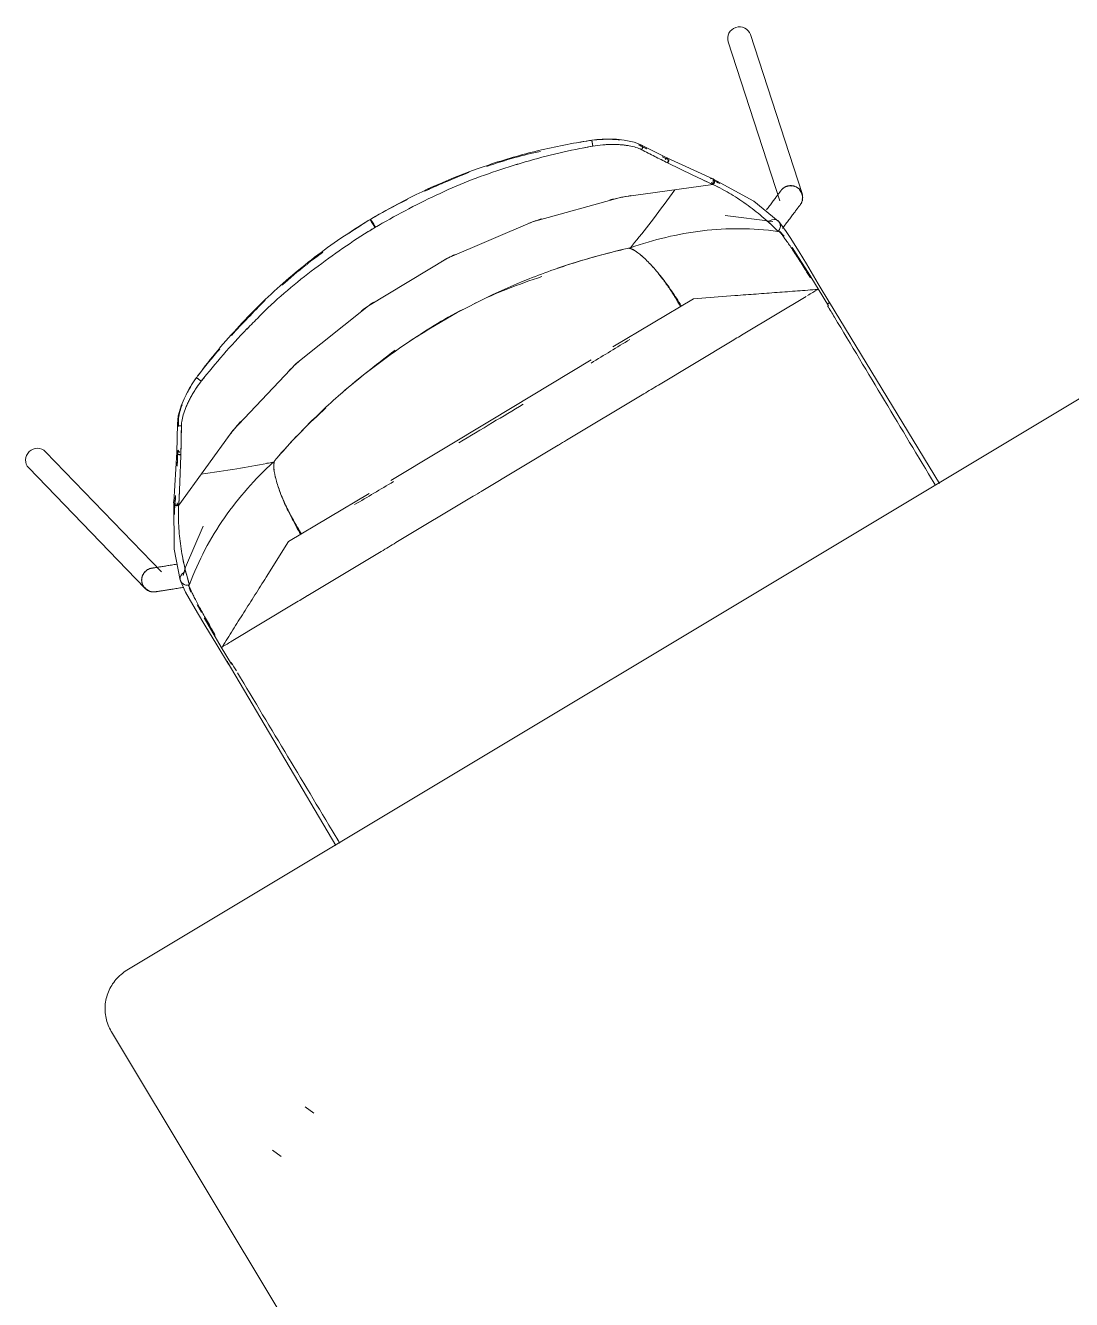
# Model space of a CAD drawing. Header units: millimetres. Extents: x 90978 to 295199, y -4084 to 97293.
# Drawn here: x 158768 to 159467, y 29106 to 29958 of the extents above; entities that cross this region are included whole.
import ezdxf

# ---------------------------------------------------------------- set-up
doc = ezdxf.new("R2010")
doc.units = ezdxf.units.MM
doc.header["$MEASUREMENT"] = 0
doc.layers.add('I-FURN', color=8, linetype='CONTINUOUS', lineweight=9)

msp = doc.modelspace()

# ---------------------------------------------------------------- linework, layer by layer
at = {"layer": 'I-FURN'}
for p, q in [((159238.02, 29946.94), (159272.49, 29840.73)), ((159287.33, 29845.54), (159252.85, 29951.76)), ((159146.88, 29881.06), (159146.86, 29881.16)), ((159146.92, 29880.84), (159146.88, 29881.06)), ((159146.97, 29880.53), (159146.92, 29880.84)), ((159147.04, 29880.14), (159146.97, 29880.53)), ((159147.12, 29879.69), (159147.04, 29880.14)), ((159147.2, 29879.2), (159147.12, 29879.69)), ((159147.28, 29878.72), (159147.2, 29879.2)), ((159147.35, 29878.27), (159147.28, 29878.72)), ((159147.42, 29877.87), (159147.35, 29878.27)), ((159147.47, 29877.55), (159147.42, 29877.87)), ((159147.51, 29877.32), (159147.47, 29877.55)), ((159147.53, 29877.21), (159147.51, 29877.32)), ((159152.32, 29881.76), (159157.79, 29882)), ((159157.79, 29882), (159163.27, 29881.85)), ((159163.27, 29881.85), (159168.39, 29881.33)), ((159168.39, 29881.33), (159175.18, 29879.91)), ((159175.18, 29879.91), (159180.17, 29877.91)), ((159178.02, 29878.22), (159183.49, 29875.43)), ((159180.02, 29877.99), (159197.43, 29869.19)), ((159185.81, 29871.96), (159179.94, 29874.98)), ((159197.81, 29865.88), (159192.12, 29868.75)), ((159194.12, 29870.08), (159195.88, 29869.21)), ((159195.64, 29869.33), (159196.26, 29867.98)), ((159195.88, 29869.21), (159197.99, 29868.17)), ((159196.86, 29869.45), (159196.46, 29869.52)), ((159197.23, 29869.27), (159196.86, 29869.45)), ((159197.04, 29869.38), (159227.62, 29855.44)), ((159197.53, 29869), (159197.23, 29869.27)), ((159197.75, 29868.65), (159197.53, 29869)), ((159197.04, 29866.27), (159197.38, 29866.56)), ((159197.38, 29866.56), (159197.65, 29866.93)), ((159197.65, 29866.93), (159197.82, 29867.35)), ((159213.83, 29858.01), (159197.81, 29865.88)), ((159197.82, 29867.35), (159197.9, 29867.79)), ((159197.9, 29867.79), (159197.88, 29868.24)), ((159227.81, 29851.51), (159213.83, 29858.01)), ((159226.87, 29853.21), (159227.74, 29851.63)), ((159226.87, 29853.21), (159227.74, 29851.63)), ((159227.75, 29851.63), (159226.92, 29853.2)), ((159226.93, 29853.2), (159227.74, 29851.63)), ((159227.62, 29855.44), (159255.06, 29840.35)), ((159227.74, 29851.63), (159227.84, 29853.06)), ((159228.15, 29851.9), (159227.74, 29851.63)), ((159227.86, 29853.32), (159228, 29855.23)), ((159228, 29855.23), (159228.36, 29854.92)), ((159228.48, 29852.25), (159228.15, 29851.9)), ((159228.36, 29854.92), (159228.64, 29854.53)), ((159228.73, 29852.67), (159228.48, 29852.25)), ((159228.64, 29854.53), (159228.83, 29854.09)), ((159228.87, 29853.13), (159228.73, 29852.67)), ((159228.83, 29854.09), (159228.9, 29853.61)), ((159228.9, 29853.61), (159228.87, 29853.13)), ((159166.73, 29843.18), (159107.26, 29826.68)), ((159227.81, 29851.51), (159166.73, 29843.18)), ((159270.12, 29843.36), (159269.75, 29842.86)), ((159270.48, 29843.83), (159270.12, 29843.36)), ((159270.82, 29844.28), (159270.48, 29843.83)), ((159271.14, 29844.71), (159270.82, 29844.28)), ((159271.44, 29845.11), (159271.14, 29844.71)), ((159271.72, 29845.48), (159271.44, 29845.11)), ((159271.98, 29845.82), (159271.72, 29845.48)), ((159272.22, 29846.14), (159271.98, 29845.82)), ((159272.44, 29846.43), (159272.22, 29846.14)), ((159272.63, 29846.68), (159272.44, 29846.43)), ((159272.8, 29846.91), (159272.63, 29846.68)), ((159272.95, 29847.11), (159272.8, 29846.91)), ((159273.08, 29847.28), (159272.95, 29847.11)), ((159273.18, 29847.42), (159273.08, 29847.28)), ((159273.27, 29847.53), (159273.18, 29847.42)), ((159273.24, 29847.49), (159273.31, 29847.58)), ((159273.32, 29847.6), (159273.27, 29847.53)), ((159273.31, 29847.58), (159273.35, 29847.64)), ((159273.36, 29847.65), (159273.32, 29847.6)), ((159273.35, 29847.64), (159273.37, 29847.66)), ((159273.37, 29847.67), (159273.36, 29847.65)), ((159273.37, 29847.67), (159273.57, 29847.92)), ((159273.37, 29847.66), (159273.37, 29847.67)), ((159273.57, 29847.92), (159273.78, 29848.16)), ((159273.78, 29848.16), (159273.99, 29848.4)), ((159273.99, 29848.4), (159274.22, 29848.62)), ((159274.22, 29848.62), (159274.46, 29848.84)), ((159274.46, 29848.84), (159274.7, 29849.05)), ((159274.7, 29849.05), (159274.95, 29849.24)), ((159274.95, 29849.24), (159275.21, 29849.43)), ((159275.21, 29849.43), (159275.48, 29849.61)), ((159275.48, 29849.61), (159275.75, 29849.77)), ((159275.75, 29849.77), (159276.03, 29849.93)), ((159276.03, 29849.93), (159276.32, 29850.07)), ((159276.32, 29850.07), (159276.61, 29850.2)), ((159276.61, 29850.2), (159276.91, 29850.32)), ((159276.91, 29850.32), (159277.21, 29850.43)), ((159277.21, 29850.43), (159277.51, 29850.53)), ((159277.51, 29850.53), (159277.82, 29850.61)), ((159277.82, 29850.61), (159278.13, 29850.68)), ((159278.13, 29850.68), (159278.45, 29850.74)), ((159278.45, 29850.74), (159278.76, 29850.79)), ((159278.76, 29850.79), (159279.08, 29850.82)), ((159279.08, 29850.82), (159279.4, 29850.84)), ((159279.4, 29850.84), (159279.72, 29850.85)), ((159279.72, 29850.85), (159280.04, 29850.85)), ((159280.04, 29850.85), (159280.36, 29850.83)), ((159280.36, 29850.83), (159280.68, 29850.8)), ((159280.68, 29850.8), (159281, 29850.75)), ((159281, 29850.75), (159281.31, 29850.7)), ((159281.31, 29850.7), (159281.62, 29850.63)), ((159281.62, 29850.63), (159281.93, 29850.55)), ((159281.93, 29850.55), (159282.24, 29850.46)), ((159282.24, 29850.46), (159282.54, 29850.35)), ((159282.54, 29850.35), (159282.84, 29850.23)), ((159282.84, 29850.23), (159283.13, 29850.1)), ((159283.13, 29850.1), (159283.42, 29849.96)), ((159283.42, 29849.96), (159283.7, 29849.81)), ((159283.7, 29849.81), (159283.98, 29849.65)), ((159283.98, 29849.65), (159284.24, 29849.47)), ((159284.24, 29849.47), (159284.51, 29849.29)), ((159284.51, 29849.29), (159284.58, 29849.24)), ((159284.58, 29849.24), (159284.83, 29849.04)), ((159284.83, 29849.04), (159285.07, 29848.83)), ((159285.07, 29848.83), (159285.31, 29848.62)), ((159285.31, 29848.62), (159285.53, 29848.39)), ((159285.53, 29848.39), (159285.75, 29848.15)), ((159285.75, 29848.15), (159285.96, 29847.91)), ((159285.96, 29847.91), (159286.15, 29847.66)), ((159286.15, 29847.66), (159286.34, 29847.4)), ((159286.34, 29847.4), (159286.52, 29847.13)), ((159286.52, 29847.13), (159286.68, 29846.86)), ((159286.68, 29846.86), (159286.84, 29846.58)), ((159286.84, 29846.58), (159286.98, 29846.29)), ((159286.98, 29846.29), (159287.11, 29846)), ((159287.11, 29846), (159287.23, 29845.7)), ((159287.23, 29845.7), (159287.34, 29845.4)), ((159287.34, 29845.4), (159287.44, 29845.1)), ((159287.44, 29845.1), (159287.52, 29844.79)), ((159287.52, 29844.79), (159287.59, 29844.48)), ((159287.59, 29844.48), (159287.65, 29844.16)), ((159287.65, 29844.16), (159287.7, 29843.85)), ((159287.7, 29843.85), (159287.73, 29843.53)), ((159287.73, 29843.53), (159287.75, 29843.21)), ((159287.75, 29843.21), (159287.76, 29842.89)), ((159255.06, 29840.35), (159271.48, 29827.17)), ((159264.06, 29835.32), (159263.51, 29834.59)), ((159264.6, 29836.04), (159264.06, 29835.32)), ((159265.13, 29836.74), (159264.6, 29836.04)), ((159265.65, 29837.43), (159265.13, 29836.74)), ((159266.16, 29838.1), (159265.65, 29837.43)), ((159266.66, 29838.76), (159266.16, 29838.1)), ((159267.14, 29839.41), (159266.66, 29838.76)), ((159267.62, 29840.03), (159267.14, 29839.41)), ((159268.07, 29840.64), (159267.62, 29840.03)), ((159268.52, 29841.23), (159268.07, 29840.64)), ((159268.94, 29841.79), (159268.52, 29841.23)), ((159269.35, 29842.34), (159268.94, 29841.79)), ((159269.75, 29842.86), (159269.35, 29842.34)), ((159283.39, 29834.37), (159283.72, 29834.81)), ((159283.72, 29834.81), (159284.03, 29835.23)), ((159284.03, 29835.23), (159284.32, 29835.62)), ((159284.32, 29835.62), (159284.6, 29835.98)), ((159284.6, 29835.98), (159284.85, 29836.31)), ((159284.85, 29836.31), (159285.08, 29836.62)), ((159285.08, 29836.62), (159285.29, 29836.89)), ((159285.29, 29836.89), (159285.47, 29837.14)), ((159285.47, 29837.14), (159285.64, 29837.36)), ((159285.64, 29837.36), (159285.78, 29837.55)), ((159285.78, 29837.55), (159285.9, 29837.7)), ((159285.9, 29837.7), (159285.99, 29837.83)), ((159285.99, 29837.83), (159286.07, 29837.93)), ((159286.04, 29837.89), (159286.02, 29837.86)), ((159286.1, 29837.97), (159286.04, 29837.89)), ((159286.07, 29837.93), (159286.12, 29837.99)), ((159286.14, 29838.02), (159286.1, 29837.97)), ((159286.12, 29837.99), (159286.14, 29838.03)), ((159286.14, 29838.03), (159286.15, 29838.03)), ((159286.15, 29838.03), (159286.14, 29838.02)), ((159286.2, 29838.1), (159286.15, 29838.03)), ((159286.38, 29838.36), (159286.2, 29838.1)), ((159286.56, 29838.63), (159286.38, 29838.36)), ((159286.72, 29838.91), (159286.56, 29838.63)), ((159286.87, 29839.19), (159286.72, 29838.91)), ((159287.01, 29839.48), (159286.87, 29839.19)), ((159287.14, 29839.77), (159287.01, 29839.48)), ((159287.26, 29840.07), (159287.14, 29839.77)), ((159287.36, 29840.37), (159287.26, 29840.07)), ((159287.46, 29840.68), (159287.36, 29840.37)), ((159287.54, 29840.99), (159287.46, 29840.68)), ((159287.61, 29841.3), (159287.54, 29840.99)), ((159287.66, 29841.61), (159287.61, 29841.3)), ((159287.71, 29841.93), (159287.66, 29841.61)), ((159287.74, 29842.25), (159287.71, 29841.93)), ((159287.75, 29842.57), (159287.74, 29842.25)), ((159287.76, 29842.89), (159287.75, 29842.57)), ((158998.75, 29828.06), (158998.69, 29828.16)), ((158998.91, 29827.8), (158998.75, 29828.06)), ((158999.16, 29827.37), (158998.91, 29827.8)), ((158999.09, 29828.39), (158999.15, 29828.3)), ((158999.15, 29828.3), (158999.31, 29828.03)), ((158999.5, 29826.82), (158999.16, 29827.37)), ((158999.31, 29828.03), (158999.56, 29827.61)), ((158999.88, 29826.18), (158999.5, 29826.82)), ((158999.56, 29827.61), (158999.89, 29827.06)), ((159000.3, 29825.49), (158999.88, 29826.18)), ((158999.89, 29827.06), (159000.28, 29826.41)), ((159000.28, 29826.41), (159000.69, 29825.72)), ((159107.26, 29826.68), (159050.52, 29802.29)), ((159267.85, 29826.94), (159235.87, 29830.86)), ((159264.69, 29826.41), (159265.88, 29827.41)), ((159265.88, 29827.41), (159267.25, 29827.99)), ((159267.25, 29827.99), (159268.66, 29828.17)), ((159268.66, 29828.17), (159269.96, 29827.96)), ((159269.96, 29827.96), (159270.55, 29827.73)), ((159270.55, 29827.73), (159271.09, 29827.44)), ((159271.01, 29827.54), (159271.86, 29826.76)), ((159271.09, 29827.44), (159271.92, 29826.79)), ((159271.92, 29826.79), (159276.8, 29820.21)), ((159277.04, 29825.95), (159277.57, 29826.66)), ((159277.57, 29826.66), (159278.1, 29827.36)), ((159278.1, 29827.36), (159278.62, 29828.05)), ((159278.62, 29828.05), (159279.12, 29828.72)), ((159279.12, 29828.72), (159279.62, 29829.37)), ((159279.62, 29829.37), (159280.1, 29830.01)), ((159280.1, 29830.01), (159280.56, 29830.63)), ((159280.56, 29830.63), (159281.02, 29831.23)), ((159281.02, 29831.23), (159281.45, 29831.81)), ((159281.45, 29831.81), (159281.87, 29832.37)), ((159281.87, 29832.37), (159282.28, 29832.9)), ((159282.28, 29832.9), (159282.66, 29833.42)), ((159282.66, 29833.42), (159283.03, 29833.91)), ((159283.03, 29833.91), (159283.39, 29834.37)), ((159000.71, 29824.8), (159000.3, 29825.49)), ((159000.69, 29825.72), (159001.11, 29825.03)), ((159001.1, 29824.15), (159000.71, 29824.8)), ((159001.43, 29823.6), (159001.1, 29824.15)), ((159001.11, 29825.03), (159001.49, 29824.39)), ((159001.69, 29823.18), (159001.43, 29823.6)), ((159001.49, 29824.39), (159001.82, 29823.83)), ((159001.85, 29822.91), (159001.69, 29823.18)), ((159001.82, 29823.83), (159002.08, 29823.41)), ((159002.08, 29823.41), (159002.24, 29823.14)), ((159272.48, 29825.77), (159272.82, 29824.65)), ((159272.49, 29820.21), (159275.29, 29817.12)), ((159272.82, 29824.65), (159272.87, 29823.47)), ((159274.24, 29822.24), (159274.81, 29823)), ((159274.81, 29823), (159275.38, 29823.75)), ((159275.38, 29823.75), (159275.94, 29824.5)), ((159275.94, 29824.5), (159276.49, 29825.23)), ((159276.49, 29825.23), (159277.04, 29825.95)), ((159276.8, 29820.21), (159279.49, 29816.07)), ((159279.49, 29816.07), (159285.37, 29806.68)), ((159280.71, 29809.49), (159285.04, 29802.84)), ((159050.52, 29802.29), (158997.56, 29770.49)), ((159285.04, 29802.84), (159291.35, 29792.84)), ((159285.37, 29806.68), (159290.34, 29798.51)), ((159290.34, 29798.51), (159298.22, 29785.29)), ((159290.35, 29793.26), (159293.01, 29789.14)), ((159291.35, 29792.84), (159298.1, 29781.91)), ((159298.22, 29785.29), (159305.9, 29772.22)), ((159160.99, 29742.98), (159214.74, 29775.26)), ((159214.74, 29775.26), (159242.39, 29777.32)), ((159290.1, 29776.81), (159249.04, 29752.15)), ((159298.1, 29781.91), (159305.07, 29770.48)), ((158997.56, 29770.49), (158949.37, 29731.86)), ((159304.42, 29771.7), (159304.87, 29772.02)), ((159304.87, 29772.02), (159305.23, 29772.29)), ((159305.4, 29772.69), (159305.11, 29772.59)), ((159305.23, 29772.29), (159305.48, 29772.5)), ((159305.56, 29772.71), (159305.4, 29772.69)), ((159305.48, 29772.5), (159305.59, 29772.65)), ((159305.59, 29772.65), (159305.56, 29772.71)), ((159305.59, 29772.69), (159379.19, 29651.82)), ((159240.61, 29747.09), (159191.38, 29717.53)), ((159079.5, 29694.04), (159146.5, 29734.28)), ((158949.37, 29731.86), (158906.85, 29687.13)), ((159488.41, 29717.96), (158836.13, 29326.28)), ((158879.57, 29717.99), (158876.8, 29713.27)), ((158882.67, 29722.51), (158882.75, 29722.45)), ((158882.75, 29722.45), (158882.92, 29722.32)), ((158882.92, 29722.32), (158883.17, 29722.12)), ((158883.17, 29722.12), (158883.49, 29721.88)), ((158883.49, 29721.88), (158883.85, 29721.6)), ((158883.85, 29721.6), (158884.24, 29721.3)), ((158884.24, 29721.3), (158884.63, 29721)), ((158884.63, 29721), (158884.99, 29720.72)), ((158884.99, 29720.72), (158885.32, 29720.48)), ((158885.32, 29720.48), (158885.57, 29720.28)), ((158885.57, 29720.28), (158885.75, 29720.14)), ((158874.35, 29708.36), (158872.4, 29703.59)), ((158876.8, 29713.27), (158874.35, 29708.36)), ((159181.61, 29711.66), (159130, 29680.67)), ((158872.4, 29703.59), (158870.46, 29696.94)), ((158869.89, 29691.67), (158869.48, 29672.52)), ((158870.46, 29696.94), (158869.89, 29691.59)), ((158869.91, 29691.9), (158869.9, 29691.51)), ((158869.9, 29691.51), (158869.99, 29691.14)), ((158870.05, 29692.26), (158869.91, 29691.9)), ((158869.99, 29691.14), (158870.2, 29690.79)), ((158870.29, 29692.59), (158870.05, 29692.26)), ((158870.2, 29690.79), (158870.5, 29690.51)), ((158870.62, 29692.85), (158870.29, 29692.59)), ((158870.5, 29690.51), (158870.88, 29690.3)), ((158870.62, 29693.67), (158870.56, 29689.8)), ((158870.88, 29690.3), (158871.31, 29690.18)), ((158871.31, 29690.18), (158871.75, 29690.17)), ((158871.75, 29690.17), (158872.19, 29690.25)), ((158872.19, 29690.25), (158872.59, 29690.42)), ((158872.21, 29670.36), (158872.58, 29690.41)), ((159012.5, 29653.81), (159079.5, 29694.04)), ((158906.85, 29687.13), (158870.8, 29637.13)), ((158859.32, 29592.62), (158781.77, 29672.97)), ((158869.51, 29672.88), (158869.49, 29672.47)), ((158869.49, 29672.32), (158869.5, 29672.72)), ((158869.5, 29672.72), (158869.63, 29673.11)), ((158869.63, 29673.27), (158869.51, 29672.88)), ((158870.18, 29673.63), (158869.85, 29663.77)), ((158870.18, 29673.75), (158871.23, 29672.38)), ((158871.22, 29672.56), (158870.19, 29673.9)), ((159124.35, 29677.28), (159072.86, 29646.36)), ((158869.49, 29672.69), (158867.42, 29639.14)), ((158869.49, 29672.47), (158869.59, 29672.08)), ((158869.59, 29671.92), (158869.49, 29672.32)), ((158869.8, 29671.72), (158870.1, 29671.41)), ((158870.1, 29671.26), (158869.8, 29671.56)), ((158870.1, 29671.41), (158870.48, 29671.18)), ((158870.48, 29671.03), (158870.1, 29671.26)), ((158870.48, 29671.18), (158870.91, 29671.04)), ((158870.91, 29670.89), (158870.48, 29671.03)), ((158870.91, 29671.04), (158871.37, 29671)), ((158871.36, 29670.85), (158870.91, 29670.89)), ((158871.81, 29670.91), (158871.36, 29670.85)), ((158871.37, 29671), (158871.82, 29671.07)), ((158871.63, 29652.52), (158872.21, 29670.36)), ((158872.23, 29671.07), (158871.81, 29670.91)), ((158871.82, 29671.07), (158872.24, 29671.23)), ((158770.54, 29662.14), (158848.1, 29581.79)), ((158870.8, 29637.13), (158871.63, 29652.52)), ((158867.42, 29639.14), (158867.85, 29607.83)), ((158867.43, 29638.71), (158869.03, 29638)), ((158867.54, 29638.25), (158867.43, 29638.71)), ((158868.71, 29642.5), (158868.56, 29640.59)), ((158870.73, 29637.25), (158869.72, 29638.71)), ((158869.72, 29638.71), (158870.73, 29637.24)), ((158870.73, 29637.24), (158869.74, 29638.76)), ((158870.73, 29637.24), (158869.74, 29638.76)), ((158944.25, 29612.83), (158997.99, 29645.1)), ((159067.49, 29643.14), (159015.98, 29612.2)), ((158867.74, 29637.81), (158867.54, 29638.25)), ((158868.05, 29637.44), (158867.74, 29637.81)), ((158868.43, 29637.15), (158868.05, 29637.44)), ((158868.87, 29636.95), (158868.43, 29637.15)), ((158869.35, 29636.87), (158868.87, 29636.95)), ((158869.83, 29636.89), (158869.35, 29636.87)), ((158869.41, 29637.83), (158870.73, 29637.24)), ((158870.3, 29637.02), (158869.83, 29636.89)), ((158870.73, 29637.25), (158870.3, 29637.02)), ((158887.03, 29623.27), (158875.26, 29595.76)), ((158867.85, 29607.83), (158871.77, 29587.15)), ((158929.25, 29589.11), (158944.25, 29612.83)), ((159006.12, 29606.28), (158956.97, 29576.77)), ((158859.13, 29596.11), (158858.49, 29596.01)), ((158859.79, 29596.22), (158859.13, 29596.11)), ((158860.48, 29596.33), (158859.79, 29596.22)), ((158861.2, 29596.44), (158860.48, 29596.33)), ((158861.94, 29596.56), (158861.2, 29596.44)), ((158862.71, 29596.68), (158861.94, 29596.56)), ((158863.5, 29596.8), (158862.71, 29596.68)), ((158864.3, 29596.93), (158863.5, 29596.8)), ((158865.13, 29597.06), (158864.3, 29596.93)), ((158865.98, 29597.19), (158865.13, 29597.06)), ((158866.85, 29597.33), (158865.98, 29597.19)), ((158867.73, 29597.47), (158866.85, 29597.33)), ((158868.62, 29597.61), (158867.73, 29597.47)), ((158869.53, 29597.75), (158868.62, 29597.61)), ((158846.03, 29587.23), (158846.04, 29587.55)), ((158846.04, 29587.55), (158846.06, 29587.87)), ((158846.06, 29587.87), (158846.09, 29588.19)), ((158846.09, 29588.19), (158846.14, 29588.51)), ((158846.14, 29588.51), (158846.2, 29588.82)), ((158846.2, 29588.82), (158846.27, 29589.13)), ((158846.27, 29589.13), (158846.35, 29589.44)), ((158846.35, 29589.44), (158846.45, 29589.75)), ((158846.45, 29589.75), (158846.55, 29590.05)), ((158846.55, 29590.05), (158846.67, 29590.34)), ((158846.67, 29590.34), (158846.8, 29590.64)), ((158846.8, 29590.64), (158846.95, 29590.92)), ((158846.95, 29590.92), (158847.1, 29591.2)), ((158847.1, 29591.2), (158847.27, 29591.48)), ((158847.27, 29591.48), (158847.44, 29591.74)), ((158847.44, 29591.74), (158847.63, 29592)), ((158847.63, 29592), (158847.83, 29592.26)), ((158847.83, 29592.26), (158848.03, 29592.5)), ((158848.03, 29592.5), (158848.25, 29592.74)), ((158848.25, 29592.74), (158848.48, 29592.96)), ((158848.48, 29592.96), (158848.71, 29593.18)), ((158848.71, 29593.18), (158848.95, 29593.39)), ((158848.95, 29593.39), (158849.2, 29593.59)), ((158849.2, 29593.59), (158849.46, 29593.77)), ((158849.46, 29593.77), (158849.73, 29593.95)), ((158849.73, 29593.95), (158850, 29594.12)), ((158850, 29594.12), (158850.28, 29594.27)), ((158850.28, 29594.27), (158850.57, 29594.42)), ((158850.57, 29594.42), (158850.86, 29594.55)), ((158850.86, 29594.55), (158851.16, 29594.67)), ((158851.16, 29594.67), (158851.46, 29594.78)), ((158851.46, 29594.78), (158851.76, 29594.88)), ((158851.76, 29594.88), (158852.07, 29594.96)), ((158852.07, 29594.96), (158852.38, 29595.03)), ((158852.38, 29595.03), (158852.7, 29595.09)), ((158852.7, 29595.09), (158852.78, 29595.11)), ((158852.79, 29595.11), (158852.78, 29595.11)), ((158852.78, 29595.11), (158852.8, 29595.11)), ((158852.83, 29595.12), (158852.79, 29595.11)), ((158852.8, 29595.11), (158852.86, 29595.12)), ((158852.91, 29595.13), (158852.83, 29595.12)), ((158852.86, 29595.12), (158852.95, 29595.13)), ((158853.03, 29595.15), (158852.91, 29595.13)), ((158852.95, 29595.13), (158853, 29595.14)), ((158853.19, 29595.17), (158853.03, 29595.15)), ((158853.39, 29595.2), (158853.19, 29595.17)), ((158853.62, 29595.24), (158853.39, 29595.2)), ((158853.89, 29595.28), (158853.62, 29595.24)), ((158854.19, 29595.33), (158853.89, 29595.28)), ((158854.54, 29595.38), (158854.19, 29595.33)), ((158854.91, 29595.44), (158854.54, 29595.38)), ((158855.33, 29595.51), (158854.91, 29595.44)), ((158855.77, 29595.58), (158855.33, 29595.51)), ((158856.25, 29595.66), (158855.77, 29595.58)), ((158856.77, 29595.74), (158856.25, 29595.66)), ((158857.31, 29595.82), (158856.77, 29595.74)), ((158857.89, 29595.91), (158857.31, 29595.82)), ((158858.49, 29596.01), (158857.89, 29595.91)), ((158871.95, 29586.61), (158871.66, 29587.73)), ((158871.78, 29588.85), (158871.7, 29588.22)), ((158871.7, 29588.22), (158871.71, 29587.61)), ((158871.71, 29587.61), (158871.89, 29586.58)), ((158872.21, 29590.1), (158871.78, 29588.85)), ((158873.03, 29591.27), (158872.21, 29590.1)), ((158874.18, 29592.2), (158873.03, 29591.27)), ((158875.26, 29595.76), (158873.68, 29590.25)), ((158875.62, 29592.79), (158874.18, 29592.2)), ((158846.04, 29586.91), (158846.03, 29587.23)), ((158846.05, 29586.59), (158846.04, 29586.91)), ((158846.09, 29586.27), (158846.05, 29586.59)), ((158846.13, 29585.96), (158846.09, 29586.27)), ((158846.14, 29585.87), (158846.13, 29585.96)), ((158846.2, 29585.56), (158846.14, 29585.87)), ((158846.28, 29585.24), (158846.2, 29585.56)), ((158846.36, 29584.94), (158846.28, 29585.24)), ((158846.46, 29584.63), (158846.36, 29584.94)), ((158846.57, 29584.33), (158846.46, 29584.63)), ((158846.69, 29584.03), (158846.57, 29584.33)), ((158846.82, 29583.74), (158846.69, 29584.03)), ((158846.96, 29583.46), (158846.82, 29583.74)), ((158847.12, 29583.18), (158846.96, 29583.46)), ((158847.29, 29582.9), (158847.12, 29583.18)), ((158847.46, 29582.64), (158847.29, 29582.9)), ((158847.65, 29582.38), (158847.46, 29582.64)), ((158847.85, 29582.13), (158847.65, 29582.38)), ((158848.06, 29581.88), (158847.85, 29582.13)), ((158848.27, 29581.65), (158848.06, 29581.88)), ((158848.5, 29581.42), (158848.27, 29581.65)), ((158848.74, 29581.21), (158848.5, 29581.42)), ((158848.98, 29581), (158848.74, 29581.21)), ((158849.23, 29580.8), (158848.98, 29581)), ((158849.49, 29580.62), (158849.23, 29580.8)), ((158849.76, 29580.44), (158849.49, 29580.62)), ((158850.03, 29580.28), (158849.76, 29580.44)), ((158850.31, 29580.12), (158850.03, 29580.28)), ((158850.6, 29579.98), (158850.31, 29580.12)), ((158850.89, 29579.85), (158850.6, 29579.98)), ((158851.19, 29579.73), (158850.89, 29579.85)), ((158851.49, 29579.62), (158851.19, 29579.73)), ((158851.8, 29579.52), (158851.49, 29579.62)), ((158852.1, 29579.44), (158851.8, 29579.52)), ((158852.42, 29579.37), (158852.1, 29579.44)), ((158852.73, 29579.31), (158852.42, 29579.37)), ((158853.05, 29579.27), (158852.73, 29579.31)), ((158853.37, 29579.23), (158853.05, 29579.27)), ((158853.69, 29579.21), (158853.37, 29579.23)), ((158854.01, 29579.21), (158853.69, 29579.21)), ((158854.33, 29579.21), (158854.01, 29579.21)), ((158854.64, 29579.23), (158854.33, 29579.21)), ((158854.96, 29579.26), (158854.64, 29579.23)), ((158855.28, 29579.3), (158854.96, 29579.26)), ((158855.32, 29579.31), (158855.28, 29579.3)), ((158855.28, 29579.3), (158855.3, 29579.31)), ((158855.28, 29579.3), (158855.28, 29579.3)), ((158855.3, 29579.31), (158855.36, 29579.32)), ((158855.39, 29579.32), (158855.32, 29579.31)), ((158855.36, 29579.32), (158855.45, 29579.33)), ((158855.5, 29579.34), (158855.39, 29579.32)), ((158855.45, 29579.33), (158855.59, 29579.35)), ((158855.59, 29579.35), (158855.76, 29579.38)), ((158855.76, 29579.38), (158855.97, 29579.41)), ((158855.97, 29579.41), (158856.21, 29579.45)), ((158856.21, 29579.45), (158856.5, 29579.5)), ((158856.5, 29579.5), (158856.82, 29579.55)), ((158856.82, 29579.55), (158857.17, 29579.6)), ((158857.17, 29579.6), (158857.56, 29579.66)), ((158857.56, 29579.66), (158857.99, 29579.73)), ((158857.99, 29579.73), (158858.45, 29579.8)), ((158858.45, 29579.8), (158858.94, 29579.88)), ((158858.94, 29579.88), (158859.46, 29579.97)), ((158859.46, 29579.97), (158860.02, 29580.05)), ((158860.02, 29580.05), (158860.61, 29580.15)), ((158860.61, 29580.15), (158861.23, 29580.24)), ((158861.23, 29580.24), (158861.87, 29580.35)), ((158861.87, 29580.35), (158862.55, 29580.45)), ((158862.55, 29580.45), (158863.25, 29580.56)), ((158863.25, 29580.56), (158863.97, 29580.68)), ((158863.97, 29580.68), (158864.72, 29580.8)), ((158864.72, 29580.8), (158865.5, 29580.92)), ((158865.5, 29580.92), (158866.29, 29581.04)), ((158866.29, 29581.04), (158867.11, 29581.17)), ((158867.11, 29581.17), (158867.94, 29581.31)), ((158867.94, 29581.31), (158868.8, 29581.44)), ((158868.8, 29581.44), (158869.67, 29581.58)), ((158869.67, 29581.58), (158870.55, 29581.72)), ((158870.55, 29581.72), (158871.45, 29581.86)), ((158871.45, 29581.86), (158872.37, 29582)), ((158871.89, 29586.58), (158875.41, 29579.18)), ((158872.37, 29582), (158873.29, 29582.15)), ((158873.36, 29584.78), (158872.53, 29585.61)), ((158873.29, 29582.15), (158874.22, 29582.3)), ((158874.38, 29584.18), (158873.36, 29584.78)), ((158875.41, 29579.18), (158877.79, 29574.85)), ((158877.44, 29582.98), (158877.42, 29583.9)), ((158878.84, 29579.06), (158877.7, 29581.97)), ((158877.79, 29574.85), (158883.32, 29565.25)), ((158885.94, 29565.38), (158883.05, 29570.65)), ((158948.48, 29571.67), (158905.74, 29546)), ((158883.32, 29565.25), (158888.2, 29557.02)), ((158892.72, 29553.47), (158887.87, 29561.93)), ((158888.2, 29557.02), (158896.16, 29543.86)), ((158892.89, 29554.43), (158892.83, 29554.55)), ((158895.21, 29550.27), (158892.89, 29554.43)), ((158899.21, 29542.37), (158892.72, 29553.47)), ((158896.16, 29543.86), (158904.09, 29530.94)), ((158906.01, 29530.85), (158899.21, 29542.37)), ((158903.08, 29532.7), (158903.12, 29532.64)), ((158903.08, 29532.66), (158975.88, 29409.73)), ((158903.4, 29533.04), (158903.17, 29532.83)), ((158903.3, 29532.67), (158903.6, 29532.79)), ((158833.16, 29324.24), (158832.23, 29323.49)), ((158834.12, 29324.96), (158833.16, 29324.24)), ((158835.11, 29325.64), (158834.12, 29324.96)), ((158836.13, 29326.28), (158835.11, 29325.64)), ((158825.39, 29315.2), (158824.82, 29314.15)), ((158826, 29316.24), (158825.39, 29315.2)), ((158826.64, 29317.25), (158826, 29316.24)), ((158827.33, 29318.23), (158826.64, 29317.25)), ((158828.06, 29319.19), (158827.33, 29318.23)), ((158828.82, 29320.11), (158828.06, 29319.19)), ((158829.62, 29321.01), (158828.82, 29320.11)), ((158830.46, 29321.87), (158829.62, 29321.01)), ((158831.33, 29322.7), (158830.46, 29321.87)), ((158832.23, 29323.49), (158831.33, 29322.7)), ((158822.36, 29307.4), (158822.11, 29306.22)), ((158822.66, 29308.56), (158822.36, 29307.4)), ((158823, 29309.71), (158822.66, 29308.56)), ((158823.39, 29310.85), (158823, 29309.71)), ((158823.82, 29311.96), (158823.39, 29310.85)), ((158824.3, 29313.07), (158823.82, 29311.96)), ((158824.82, 29314.15), (158824.3, 29313.07)), ((158821.59, 29301.46), (158821.57, 29300.26)), ((158821.57, 29300.26), (158821.61, 29299.06)), ((158821.65, 29302.66), (158821.59, 29301.46)), ((158821.61, 29299.06), (158821.69, 29297.86)), ((158821.75, 29303.85), (158821.65, 29302.66)), ((158821.91, 29305.04), (158821.75, 29303.85)), ((158822.11, 29306.22), (158821.91, 29305.04)), ((158821.69, 29297.86), (158821.82, 29296.67)), ((158821.82, 29296.67), (158822, 29295.48)), ((158822, 29295.48), (158822.23, 29294.31)), ((158822.23, 29294.31), (158822.5, 29293.14)), ((158822.5, 29293.14), (158822.82, 29291.98)), ((158822.82, 29291.98), (158823.19, 29290.84)), ((158823.19, 29290.84), (158823.6, 29289.71)), ((158823.6, 29289.71), (158824.06, 29288.6)), ((158824.06, 29288.6), (158824.56, 29287.51)), ((158824.56, 29287.51), (158825.1, 29286.44)), ((158825.1, 29286.44), (158825.69, 29285.39)), ((158825.69, 29285.39), (158825.85, 29285.11)), ((158825.85, 29285.11), (159316.7, 28467.7)), ((158955.4, 29235.09), (158961.12, 29230.78)), ((158939.15, 29201.75), (158933.46, 29206.09))]:
    msp.add_line(p, q, dxfattribs=at)
for centre, major_axis, ratio, start_param, end_param in [((159245.43, 29949.35), (-7.42, -2.41), 0.972413, 4.712389, 6.283185), ((159245.43, 29949.35), (-7.42, -2.41), 0.972413, 3.141593, 4.712389), ((159279.91, 29843.13), (-7.42, -2.41), 0.972413, 2.617994, 4.712389), ((159279.63, 29842.68), (-6.39, 4.82), 0.991026, 5.235988, 5.472216), ((159279.63, 29842.68), (-6.39, 4.82), 0.991026, 3.98724, 4.45059), ((159279.63, 29842.68), (-6.39, 4.82), 0.991026, 3.141593, 3.665191), ((158776.16, 29667.55), (5.61, 5.42), 0.972413, 1.570796, 3.141593), ((158776.16, 29667.55), (5.61, 5.42), 0.972413, 0, 1.570796), ((158853.71, 29587.2), (5.61, 5.42), 0.972413, 1.570796, 3.665191), ((158854.25, 29587.24), (-1.25, 7.9), 0.991026, 2.094395, 3.295672)]:
    msp.add_ellipse(centre, major_axis=major_axis, ratio=ratio, start_param=start_param, end_param=end_param, dxfattribs=at)
for points, knots in [([(159145.29, 29880.94), (159133.79, 29879.19), (159111.05, 29874.72), (159066.41, 29861.88), (159021.04, 29842.17), (158976.53, 29814.78), (158942.14, 29788.05), (158910.82, 29757.73), (158892.29, 29735.45), (158883.61, 29723.8)], [0, 0, 0, 0, 0.111111, 0.222222, 0.444444, 0.583333, 0.722222, 0.861111, 1, 1, 1, 1]), ([(159165.8, 29881.36), (159165.33, 29881.41), (159163.91, 29881.56), (159161.46, 29881.75), (159158.38, 29881.85), (159155.2, 29881.83), (159150.85, 29881.64), (159147.51, 29881.25), (159145.29, 29880.94)], [0.4578685, 0.4578685, 0.4578685, 0.4578685, 0.5, 0.5833333, 0.6666667, 0.75, 0.8333333, 1, 1, 1, 1]), ([(159146.83, 29881.15), (159146.83, 29881.13), (159146.85, 29881.06), (159146.89, 29880.84), (159146.95, 29880.52), (159147.04, 29879.99), (159147.18, 29879.18), (159147.33, 29878.38), (159147.42, 29877.85), (159147.47, 29877.53), (159147.51, 29877.3), (159147.52, 29877.23), (159147.53, 29877.21)], [-1, -1, -1, -1, -0.916667, -0.833333, -0.75, -0.666667, -0.5, -0.333333, -0.25, -0.166667, -0.083333, 0, 0, 0, 0]), ([(159165.89, 29881.54), (159164.1, 29881.76), (159160.22, 29882.05), (159153.73, 29881.96), (159149.17, 29881.48), (159146.86, 29881.16)], [-0.4938391, -0.4938391, -0.4938391, -0.4938391, -0.3333333, -0.1666667, 0, 0, 0, 0]), ([(159147.52, 29877.22), (159149.73, 29877.59), (159153.03, 29878.04), (159157.35, 29878.32), (159160.51, 29878.39), (159163.55, 29878.34), (159166.47, 29878.16), (159169.24, 29877.87), (159172.69, 29877.35), (159176.53, 29876.44), (159178.93, 29875.52), (159179.94, 29874.98)], [0, 0, 0, 0, 0.166667, 0.25, 0.333333, 0.416667, 0.5, 0.583333, 0.666667, 0.833333, 1, 1, 1, 1]), ([(159179.85, 29875.02), (159180.1, 29875.17), (159180.42, 29875.49), (159180.68, 29876.03), (159180.78, 29876.47), (159180.77, 29876.91), (159180.66, 29877.31), (159180.52, 29877.54), (159180.44, 29877.64)], [-1, -1, -1, -1, -0.8333333, -0.75, -0.6666667, -0.5833333, -0.5, -0.4166667, -0.4166667, -0.4166667, -0.4166667]), ([(159180.53, 29877.6), (159180.61, 29877.5), (159180.82, 29877.15), (159180.89, 29876.57), (159180.76, 29875.99), (159180.56, 29875.58), (159180.28, 29875.23), (159180.05, 29875.05), (159179.93, 29874.98)], [-0.5833333, -0.5833333, -0.5833333, -0.5833333, -0.5, -0.3333333, -0.25, -0.1666667, -0.0833333, 0, 0, 0, 0]), ([(159076.64, 29863.66), (159082.89, 29865.79), (159094.71, 29869.65), (159106.78, 29872.5), (159112.48, 29873.74)], [0.5416307, 0.5416307, 0.5416307, 0.5416307, 0.6666667, 0.7773748, 0.7773748, 0.7773748, 0.7773748]), ([(159180.15, 29874.87), (159183.12, 29873.33), (159189.02, 29870.3), (159194.64, 29867.47), (159197.42, 29866.08)], [0.0161058, 0.0161058, 0.0161058, 0.0161058, 0.5, 1, 1, 1, 1]), ([(159102.3, 29866.68), (159100.49, 29866.15), (159096.91, 29865.07), (159093.32, 29863.98), (159091.54, 29863.44)], [0.29718056, 0.29718056, 0.29718056, 0.29718056, 0.33333333, 0.36907718, 0.36907718, 0.36907718, 0.36907718]), ([(159198.26, 29868.05), (159198.28, 29867.91), (159198.3, 29867.61), (159198.22, 29867.16), (159197.98, 29866.59), (159197.66, 29866.25), (159197.42, 29866.08)], [-0.4166667, -0.4166667, -0.4166667, -0.4166667, -0.3333333, -0.25, -0.1666667, 0, 0, 0, 0]), ([(159228, 29855.23), (159227.81, 29855.36), (159227.4, 29855.56), (159226.79, 29855.6), (159226.42, 29855.53), (159226.27, 29855.48)], [-1, -1, -1, -1, -0.7, -0.4, -0.2, -0.2, -0.2, -0.2]), ([(159227.74, 29851.63), (159231.91, 29849.62), (159240.03, 29845.29), (159247.58, 29840.17), (159251.3, 29837.51)], [-0.9999816, -0.9999816, -0.9999816, -0.9999816, -0.75, -0.5, -0.5, -0.5, -0.5]), ([(159202.44, 29848.04), (159197.69, 29841.5), (159188.79, 29829.55), (159179.65, 29817.99), (159175.41, 29812.71)], [-0.9812423, -0.9812423, -0.9812423, -0.9812423, -0.5, -0.0894127, -0.0894127, -0.0894127, -0.0894127]), ([(159271.27, 29820.27), (159268.3, 29823.3), (159262.01, 29829.19), (159251.44, 29837.65), (159242.15, 29843.85), (159236.42, 29847.12), (159234.66, 29848.09)], [-1, -1, -1, -1, -0.75, -0.5, -0.25, -0.1405219, -0.1405219, -0.1405219, -0.1405219]), ([(159251.3, 29837.51), (159254.96, 29834.83), (159260.04, 29830.86), (159264.52, 29826.67), (159265.83, 29825.43)], [-0.4999896, -0.4999896, -0.4999896, -0.4999896, -0.25, -0.1451812, -0.1451812, -0.1451812, -0.1451812]), ([(159271.27, 29820.27), (159271.65, 29820.62), (159272.29, 29821.41), (159272.84, 29822.82), (159272.92, 29824.3), (159272.55, 29825.6), (159272.07, 29826.32), (159271.82, 29826.61)], [-1, -1, -1, -1, -0.9038462, -0.8076923, -0.7115385, -0.6153846, -0.5384615, -0.5384615, -0.5384615, -0.5384615]), ([(158997.46, 29820.11), (158984.29, 29811.97), (158959.03, 29794.07), (158935.08, 29774.17), (158924.24, 29763.12)], [-0.9637993, -0.9637993, -0.9637993, -0.9637993, -0.6666667, -0.3692167, -0.3692167, -0.3692167, -0.3692167]), ([(159292.37, 29790.18), (159291.4, 29791.73), (159289.49, 29794.77), (159286.69, 29799.2), (159284.04, 29803.31), (159281.55, 29807.13), (159279.25, 29810.57), (159277.22, 29813.51), (159275.43, 29816.02), (159273.97, 29817.95), (159272.82, 29819.34), (159271.81, 29820.39), (159271.51, 29820.42), (159271.38, 29820.35)], [0.25, 0.25, 0.25, 0.25, 0.3125, 0.375, 0.4375, 0.5, 0.5625, 0.625, 0.6875, 0.75, 0.8125, 0.875, 0.9696726, 0.9696726, 0.9696726, 0.9696726]), ([(159172.65, 29809.26), (159161.1, 29806.72), (159138.3, 29800.72), (159093.69, 29785.05), (159040.63, 29758.78), (158992.5, 29724.28), (158958.03, 29692.58), (158942.28, 29675.61), (158934.87, 29666.96)], [0, 0, 0, 0, 0.125, 0.25, 0.5, 0.75, 0.875, 0.9953796, 0.9953796, 0.9953796, 0.9953796]), ([(159171.19, 29809), (159172.25, 29808.87), (159174.06, 29808.24), (159176.19, 29806.95), (159176.94, 29806.44)], [0, 0, 0, 0, 0.1428571, 0.2159417, 0.2159417, 0.2159417, 0.2159417]), ([(159171.76, 29809.22), (159172.86, 29808.86), (159175.4, 29807.64), (159178.41, 29805.41), (159180.1, 29803.98)], [-0.9667206, -0.9667206, -0.9667206, -0.9667206, -0.8333333, -0.684892, -0.684892, -0.684892, -0.684892]), ([(159189.8, 29793.99), (159191.23, 29792.27), (159194.14, 29788.59), (159197.76, 29783.51), (159200.63, 29779.19), (159203.19, 29775.14), (159204.99, 29772.06), (159206.12, 29770.09)], [0.5714286, 0.5714286, 0.5714286, 0.5714286, 0.6785714, 0.7857143, 0.8392857, 0.8928571, 0.9851475, 0.9851475, 0.9851475, 0.9851475]), ([(159242.73, 29777.35), (159245.06, 29777.52), (159249.73, 29777.87), (159256.75, 29778.39), (159263.75, 29778.91), (159270.68, 29779.43), (159277.54, 29779.94), (159286.62, 29780.62), (159293.36, 29781.12), (159297.82, 29781.46)], [-0.6666667, -0.6666667, -0.6666667, -0.6666667, -0.5833333, -0.5, -0.4166667, -0.3333333, -0.25, -0.1666667, -0.000257, -0.000257, -0.000257, -0.000257]), ([(158906.05, 29750.72), (158909.63, 29754.69), (158917.08, 29762.54), (158924.66, 29770.33), (158928.58, 29774.2)], [-0.7681843, -0.7681843, -0.7681843, -0.7681843, -0.6666667, -0.5624253, -0.5624253, -0.5624253, -0.5624253]), ([(159305.66, 29772.3), (159305.75, 29772.3), (159305.95, 29772.27), (159305.92, 29772.1), (159305.84, 29771.95)], [-0.7, -0.7, -0.7, -0.7, -0.6, -0.4, -0.4, -0.4, -0.4]), ([(158924.34, 29762.99), (158923.01, 29761.69), (158920.33, 29759.07), (158917.74, 29756.37), (158916.46, 29754.99)], [-0.36909277, -0.36909277, -0.36909277, -0.36909277, -0.33333333, -0.29717322, -0.29717322, -0.29717322, -0.29717322]), ([(158977.76, 29710.46), (158983.54, 29715.55), (158995.99, 29725.74), (159008.74, 29735.82), (159015.55, 29740.88)], [-0.7823925, -0.7823925, -0.7823925, -0.7823925, -0.7, -0.609839, -0.609839, -0.609839, -0.609839]), ([(158874.22, 29698.77), (158874.48, 29699.57), (158875.06, 29701.22), (158876.1, 29703.8), (158877.32, 29706.46), (158878.7, 29709.17), (158880.26, 29711.92), (158881.72, 29714.33), (158882.74, 29715.79), (158883.14, 29716.34)], [0.3333333, 0.3333333, 0.3333333, 0.3333333, 0.4166667, 0.5, 0.5833333, 0.6666667, 0.75, 0.8333333, 0.8844325, 0.8844325, 0.8844325, 0.8844325]), ([(158883.61, 29723.8), (158882.28, 29721.98), (158880.37, 29719.22), (158878.16, 29715.47), (158877.15, 29713.61), (158876.67, 29712.68)], [0, 0, 0, 0, 0.1666667, 0.25, 0.3333333, 0.3333333, 0.3333333, 0.3333333]), ([(158885.75, 29720.14), (158885.71, 29720.18), (158885.59, 29720.27), (158885.34, 29720.47), (158884.91, 29720.8), (158884.26, 29721.3), (158883.62, 29721.81), (158883.2, 29722.14), (158882.86, 29722.41), (158882.72, 29722.52), (158882.7, 29722.54)], [-0.9166667, -0.9166667, -0.9166667, -0.9166667, -0.8333333, -0.75, -0.6666667, -0.5, -0.3333333, -0.25, -0.1666667, 0, 0, 0, 0]), ([(158872.99, 29704.28), (158872.72, 29703.54), (158872.2, 29701.98), (158871.54, 29699.71), (158870.87, 29696.74), (158870.63, 29694.82), (158870.62, 29693.67)], [0.594049, 0.594049, 0.594049, 0.594049, 0.6666667, 0.75, 0.8333333, 1, 1, 1, 1]), ([(158872.75, 29704.19), (158872.33, 29703), (158871.67, 29701.03), (158871.38, 29699.41), (158871.3, 29698.8)], [0.5492901, 0.5492901, 0.5492901, 0.5492901, 0.6666667, 0.7441692, 0.7441692, 0.7441692, 0.7441692]), ([(158872.58, 29690.41), (158872.58, 29691.56), (158872.9, 29694.11), (158873.7, 29697.16), (158874.22, 29698.77)], [0, 0, 0, 0, 0.1666667, 0.3333137, 0.3333137, 0.3333137, 0.3333137]), ([(159101.03, 29704.77), (159094.18, 29700.65), (159079.78, 29691.97), (159065.47, 29683.43), (159057.99, 29678.99)], [-0.5804034, -0.5804034, -0.5804034, -0.5804034, -0.5, -0.4116804, -0.4116804, -0.4116804, -0.4116804]), ([(158872.59, 29690.42), (158872.47, 29690.35), (158872.2, 29690.23), (158871.75, 29690.15), (158871.3, 29690.16), (158870.73, 29690.32), (158870.13, 29690.75), (158869.87, 29691.37), (158869.9, 29691.89), (158870.03, 29692.26), (158870.28, 29692.59), (158870.5, 29692.76), (158870.62, 29692.84)], [-1, -1, -1, -1, -0.916667, -0.833333, -0.75, -0.666667, -0.5, -0.333333, -0.25, -0.166667, -0.083333, 0, 0, 0, 0]), ([(158872.23, 29671.07), (158872.31, 29674.13), (158872.45, 29680.41), (158872.55, 29687.02), (158872.59, 29690.41)], [0, 0, 0, 0, 0.5, 0.9994158, 0.9994158, 0.9994158, 0.9994158]), ([(158912.16, 29693.11), (158910, 29690.59), (158906.91, 29686.95), (158903.97, 29683.2), (158903.08, 29682.05)], [-0.11702564, -0.11702564, -0.11702564, -0.11702564, -0.09090909, -0.07954338, -0.07954338, -0.07954338, -0.07954338]), ([(158929.68, 29665.13), (158923.04, 29663.86), (158908.52, 29661.27), (158893.79, 29659.02), (158885.79, 29657.9)], [-0.9105873, -0.9105873, -0.9105873, -0.9105873, -0.5, -0.0187537, -0.0187537, -0.0187537, -0.0187537]), ([(158952.33, 29617.68), (158950.24, 29621.22), (158946.37, 29628.19), (158941.38, 29638.55), (158937.59, 29648.08), (158935.12, 29656.36), (158934.15, 29662.59), (158934.27, 29665.59), (158934.47, 29666.73)], [-1, -1, -1, -1, -0.8333333, -0.6666667, -0.5, -0.3333333, -0.1666667, -0.0332351, -0.0332351, -0.0332351, -0.0332351]), ([(158934.93, 29667.13), (158934.65, 29666.38), (158934.29, 29664.6), (158934.35, 29662.22), (158934.49, 29660.87), (158934.49, 29660.85)], [-1, -1, -1, -1, -0.8928571, -0.7857143, -0.7840531, -0.7840531, -0.7840531, -0.7840531]), ([(158870.73, 29637.24), (158870.57, 29637.14), (158870.23, 29637), (158869.67, 29636.91), (158869.1, 29636.95), (158868.39, 29637.2), (158867.67, 29637.81), (158867.38, 29638.68), (158867.43, 29639.39), (158867.69, 29640.06), (158868.08, 29640.47), (158868.39, 29640.66)], [-1, -1, -1, -1, -0.916667, -0.833333, -0.75, -0.666667, -0.5, -0.333333, -0.25, -0.166667, 0, 0, 0, 0]), ([(158868.39, 29640.64), (158867.99, 29640.4), (158867.58, 29639.9), (158867.41, 29639.16), (158867.41, 29638.86), (158867.43, 29638.71)], [-1, -1, -1, -1, -0.4, -0.2, 0, 0, 0, 0]), ([(158939.43, 29643.66), (158940.55, 29640.91), (158943.15, 29635.13), (158947.77, 29626.31), (158951.19, 29620.67), (158952.86, 29618.01)], [-0.4285714, -0.4285714, -0.4285714, -0.4285714, -0.2857143, -0.1428571, -0.0148421, -0.0148421, -0.0148421, -0.0148421]), ([(158872.12, 29609.82), (158871.48, 29614.32), (158870.57, 29623.44), (158870.54, 29632.62), (158870.73, 29637.24)], [0.5, 0.5, 0.5, 0.5, 0.75, 0.9999718, 0.9999718, 0.9999718, 0.9999718]), ([(158877.95, 29584.09), (158876.67, 29588.13), (158874.43, 29596.45), (158871.93, 29609.76), (158870.78, 29621.34), (158870.6, 29628.39), (158870.6, 29630.87)], [0, 0, 0, 0, 0.25, 0.5, 0.75, 0.8847092, 0.8847092, 0.8847092, 0.8847092]), ([(158875.88, 29591.25), (158875.42, 29593.01), (158873.94, 29599.03), (158872.82, 29605.33), (158872.12, 29609.82)], [0.1451812, 0.1451812, 0.1451812, 0.1451812, 0.25, 0.4999853, 0.4999853, 0.4999853, 0.4999853]), ([(158899.73, 29542.41), (158902.12, 29546.19), (158905.73, 29551.9), (158910.6, 29559.6), (158914.28, 29565.42), (158917.99, 29571.29), (158921.74, 29577.22), (158925.5, 29583.17), (158928, 29587.13), (158929.25, 29589.11)], [-0.999743, -0.999743, -0.999743, -0.999743, -0.8333333, -0.75, -0.6666667, -0.5833333, -0.5, -0.4166667, -0.3333333, -0.3333333, -0.3333333, -0.3333333]), ([(158877.78, 29584.1), (158877.64, 29584.05), (158877.61, 29583.64), (158878.04, 29582.29), (158878.73, 29580.61), (158879.75, 29578.42), (158881.12, 29575.66), (158882.76, 29572.49), (158885.38, 29567.62), (158888.44, 29562.09), (158891.9, 29556.02), (158893.68, 29552.91), (158894.6, 29551.32)], [-0.9696726, -0.9696726, -0.9696726, -0.9696726, -0.875, -0.8125, -0.75, -0.6875, -0.625, -0.5625, -0.5, -0.375, -0.3125, -0.25, -0.25, -0.25, -0.25]), ([(158904.69, 29530.93), (158904.56, 29530.9), (158904.22, 29530.83), (158903.99, 29530.95), (158904.12, 29531.24), (158904.34, 29531.44)], [-0.7, -0.7, -0.7, -0.7, -0.6, -0.4, -0.2, -0.2, -0.2, -0.2]), ([(158910.03, 29525.23), (158932.51, 29487.79), (158955.31, 29449.82), (158978.15, 29411.79), (158978.45, 29411.28)], [0.0344067, 0.0344067, 0.0344067, 0.0344067, 0.5, 0.5063417, 0.5063417, 0.5063417, 0.5063417])]:
    msp.add_open_spline(points, degree=3, knots=knots, dxfattribs=at)
for points in [[(159147.53, 29877.21), (159132.24, 29874.51), (159117.17, 29871), (159102.31, 29866.68)], [(159137.66, 29879.56), (159140.21, 29880.03), (159142.78, 29880.47), (159145.34, 29880.9)], [(159140.73, 29875.96), (159142.99, 29876.4), (159145.26, 29876.82), (159147.52, 29877.22)], [(159145.35, 29880.91), (159145.84, 29880.99), (159146.34, 29881.07), (159146.83, 29881.15)], [(159147.53, 29877.21), (159149.73, 29877.58), (159154.14, 29878.17), (159158.41, 29878.36), (159160.48, 29878.36)], [(159160.49, 29878.36), (159164.62, 29878.37), (159168.79, 29878.15), (159171.79, 29877.45)], [(159183.58, 29875.37), (159181.95, 29876.2), (159180.3, 29877.04), (159178.63, 29877.9)], [(159195.89, 29869.21), (159195.25, 29869.52), (159194.61, 29869.84), (159193.97, 29870.16)], [(159195.9, 29869.2), (159196.6, 29868.86), (159197.31, 29868.51), (159198.01, 29868.17)], [(159196.83, 29869.34), (159196.97, 29869.33), (159197.24, 29869.29), (159197.61, 29869.1), (159197.81, 29868.92), (159197.9, 29868.81)], [(159091.54, 29863.39), (159076.82, 29858.69), (159062.14, 29853.58), (159048.23, 29846.92)], [(159091.52, 29863.4), (159095.1, 29864.54), (159098.69, 29865.68), (159102.31, 29866.71)], [(159035.01, 29847.04), (159038.49, 29848.65), (159041.99, 29850.19), (159045.51, 29851.71)], [(159045.86, 29851.87), (159052.18, 29854.57), (159058.52, 29857.25), (159064.93, 29859.75)], [(159227.74, 29851.63), (159225.77, 29852.51), (159223.78, 29853.4), (159221.69, 29854.36)], [(159226.33, 29855.51), (159226.5, 29855.56), (159226.86, 29855.61), (159227.39, 29855.55), (159227.88, 29855.33), (159228.3, 29855), (159228.62, 29854.56), (159228.8, 29854.04), (159228.85, 29853.48), (159228.77, 29852.92), (159228.54, 29852.4), (159228.2, 29851.95), (159227.91, 29851.72), (159227.75, 29851.63)], [(159231.51, 29849.75), (159230.27, 29850.39), (159229.01, 29851.02), (159227.74, 29851.63)], [(159227.87, 29854.38), (159229.43, 29853.66), (159230.97, 29852.92), (159232.49, 29852.15)], [(159048.09, 29846.85), (159033.94, 29840.56), (159020.24, 29833.34), (159006.8, 29825.65)], [(159172.95, 29844.18), (159168.27, 29843.3), (159163.6, 29842.34), (159158.94, 29841.31)], [(158998.69, 29828.16), (159006.86, 29832.91), (159015.18, 29837.4), (159023.64, 29841.6)], [(158984.77, 29819.14), (158989.48, 29822.32), (158994.26, 29825.4), (158999.09, 29828.39)], [(158995.47, 29818.88), (158999.42, 29821.35), (159003.42, 29823.74), (159007.47, 29826.04)], [(159113.5, 29828.72), (159110.54, 29827.74), (159107.6, 29826.72), (159104.67, 29825.68)], [(159002.29, 29823.05), (159000.69, 29822.09), (158999.09, 29821.12), (158997.5, 29820.14)], [(159006.73, 29825.67), (159005.11, 29824.73), (159003.51, 29823.78), (159001.91, 29822.82)], [(159172.74, 29809.35), (159180.47, 29812.08), (159196.18, 29816.68), (159220.62, 29821.09), (159245.77, 29822.6), (159262.73, 29821.4), (159271.27, 29820.27)], [(159265.94, 29825.44), (159267.78, 29823.75), (159269.56, 29822.02), (159271.27, 29820.27)], [(159172.74, 29809.35), (159173.61, 29810.46), (159174.48, 29811.58), (159175.34, 29812.71)], [(158956.3, 29798.15), (158959.81, 29800.97), (158963.44, 29803.65), (158967.12, 29806.26)], [(159055.55, 29804.81), (159052.59, 29803.35), (159049.65, 29801.85), (159046.72, 29800.31)], [(159123.91, 29795.56), (159138.1, 29800.47), (159152.56, 29804.52), (159167.15, 29808.04)], [(159180.1, 29804.03), (159180.62, 29803.58), (159181.15, 29803.11), (159181.7, 29802.62)], [(159180.73, 29803.44), (159182.65, 29801.76), (159186.75, 29797.71), (159193.38, 29789.89), (159200.18, 29780.61), (159204.52, 29773.92), (159206.66, 29770.41)], [(158939.78, 29784.2), (158945.07, 29788.9), (158950.4, 29793.57), (158955.99, 29797.9)], [(159185.69, 29798.65), (159186.42, 29797.87), (159187.16, 29797.06), (159187.91, 29796.2)], [(159068.56, 29772.05), (159082.98, 29779.38), (159098.07, 29784.95), (159113.38, 29789.99)], [(159297.83, 29781.45), (159295.62, 29780.12), (159293.38, 29778.78), (159291.04, 29777.37)], [(159001.09, 29772.91), (158998.37, 29771.05), (158995.65, 29769.16), (158992.97, 29767.24)], [(159022.95, 29745.27), (159035.15, 29753.46), (159047.57, 29761.54), (159060.64, 29768.14)], [(159304.42, 29770.51), (159305.94, 29767.98), (159307.45, 29765.46), (159308.97, 29762.93)], [(158916.38, 29755.04), (158919, 29757.73), (158921.65, 29760.38), (158924.34, 29763)], [(159376.03, 29651.26), (159353.66, 29688.52), (159331.3, 29725.74), (159308.97, 29762.93)], [(158916.39, 29755.03), (158905.59, 29743.95), (158895.41, 29732.29), (158885.85, 29720.07)], [(159240.63, 29747.1), (159243.44, 29748.79), (159246.25, 29750.48), (159249.05, 29752.16)], [(158883.61, 29723.74), (158888.3, 29729.86), (158893.19, 29735.8), (158898.22, 29741.62)], [(159172.28, 29748.04), (159163.69, 29742.79), (159155.05, 29737.51), (159146.38, 29732.22)], [(158951.48, 29733.68), (158949.17, 29731.59), (158946.9, 29729.46), (158944.65, 29727.31)], [(158882.67, 29722.51), (158881.3, 29720.63), (158878.73, 29716.83), (158876.63, 29712.99), (158875.7, 29711.13)], [(158878.74, 29709.18), (158879.71, 29711), (158881.89, 29714.69), (158884.49, 29718.3), (158885.85, 29720.07)], [(158883.64, 29717.11), (158884.35, 29718.11), (158885.09, 29719.1), (158885.84, 29720.08)], [(158885.84, 29720.08), (158886.57, 29721.02), (158887.31, 29721.95), (158888.06, 29722.89)], [(159181.63, 29711.67), (159184.88, 29713.62), (159188.12, 29715.57), (159191.35, 29717.51)], [(158874.23, 29698.77), (158875.28, 29701.98), (158876.86, 29705.53), (158878.74, 29709.18)], [(158937.66, 29670.27), (158947.54, 29681.55), (158958.13, 29692.11), (158969.16, 29702.26)], [(158870.62, 29692.85), (158870.61, 29692.3), (158870.6, 29691.75), (158870.59, 29691.21)], [(158869.78, 29663.3), (158869.92, 29666.62), (158870.06, 29670.06), (158870.18, 29673.61)], [(159124.58, 29677.41), (159126.39, 29678.5), (159128.19, 29679.58), (159130, 29680.67)], [(158877.95, 29584.09), (158880.97, 29592.16), (158887.88, 29607.69), (158901.03, 29629.18), (158916.41, 29648.67), (158927.85, 29660.39), (158933.9, 29665.92)], [(158929.71, 29665.21), (158931.11, 29665.44), (158932.5, 29665.68), (158933.9, 29665.92)], [(158935.17, 29656.79), (158935.31, 29656.16), (158935.46, 29655.51), (158935.64, 29654.85)], [(158937.25, 29649.47), (158937.72, 29648.11), (158938.23, 29646.69), (158938.8, 29645.24)], [(159014.33, 29652.95), (159005.6, 29647.78), (158996.95, 29642.67), (158988.31, 29637.59)], [(159374.72, 29653.44), (159375.35, 29652.38), (159375.99, 29651.33), (159376.62, 29650.28)], [(158868.41, 29640.83), (158868.15, 29637.51), (158868.02, 29634.22), (158868.01, 29630.93)], [(158868.39, 29640.66), (158868.47, 29641.62), (158868.55, 29642.6), (158868.62, 29643.6)], [(158871.24, 29645.46), (158871.08, 29642.59), (158870.91, 29639.86), (158870.73, 29637.24)], [(159067.5, 29643.14), (159069.43, 29644.3), (159071.37, 29645.46), (159073.31, 29646.63)], [(158870.6, 29631.84), (158870.61, 29633.63), (158870.65, 29635.44), (158870.73, 29637.24)], [(159006.14, 29606.29), (159009.41, 29608.25), (159012.69, 29610.22), (159015.97, 29612.2)], [(158877.95, 29584.09), (158877.21, 29586.42), (158876.52, 29588.8), (158875.89, 29591.22)], [(158872.09, 29586.58), (158872.36, 29585.87), (158873.3, 29584.6), (158875.53, 29583.66), (158877.18, 29583.82), (158877.95, 29584.09)], [(158948.49, 29571.68), (158951.3, 29573.36), (158954.13, 29575.06), (158956.96, 29576.76)], [(158906.54, 29546.48), (158904.22, 29545.09), (158901.95, 29543.73), (158899.74, 29542.4)], [(158909.33, 29526.39), (158908.19, 29528.29), (158907.05, 29530.19), (158905.91, 29532.09)], [(158978.45, 29411.28), (158977.7, 29412.53), (158976.95, 29413.79), (158976.19, 29415.04)]]:
    msp.add_open_spline(points, degree=3, dxfattribs=at)

doc.saveas('drawing.dxf')
